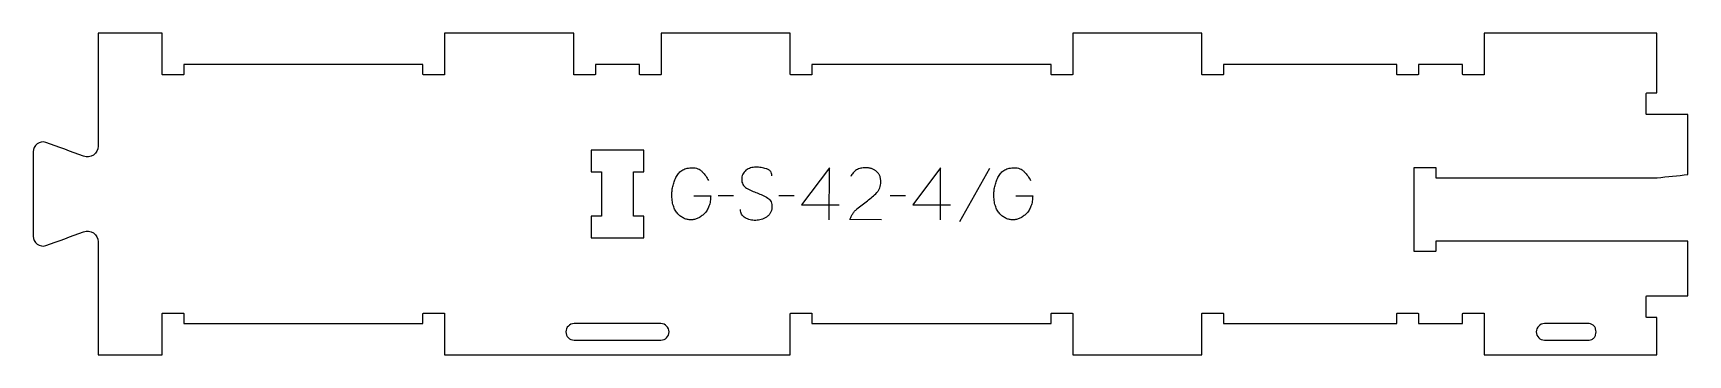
# Model space of a CAD drawing. Extents: x 0 to 955, y 0 to 186.
import ezdxf

# ---------------------------------------------------------------- set-up
doc = ezdxf.new("R2010")
doc.units = 0
for name, color, linetype in [('1_ANYTOOL_1MMDEEP_LABELS_S', 2, 'CONTINUOUS'), ('3_ANYTOOL_CUTTHROUGH_INSID', 4, 'CONTINUOUS'), ('4_ANYTOOL_CUTTHROUGH_OUTSI', 5, 'CONTINUOUS')]:
    doc.layers.add(name, color=color, linetype=linetype)

msp = doc.modelspace()

# ---------------------------------------------------------------- linework, layer by layer
at = {"layer": '1_ANYTOOL_1MMDEEP_LABELS_S'}
for p, q in [((551.898808, 107.413944), (534.713094, 76.642516)), ((404.170237, 91.771087), (395.384522, 91.685373)), ((439.227379, 91.771087), (430.441665, 91.685373)), ((443.513094, 86.542516), (465.284522, 86.542516)), ((503.427379, 91.771087), (494.641665, 91.685373)), ((507.713094, 86.542516), (529.484522, 86.542516))]:
    msp.add_line(p, q, dxfattribs=at)
for points in [[(381.284522, 91.685373), (391.055951, 91.642516, -0.031732), (390.78784, 88.635114, -0.048764), (390.043451, 85.717516, -0.050291), (388.933738, 83.407008, -0.060119), (387.348808, 81.399659, -0.036578), (385.616788, 79.913242, -0.050793), (383.657737, 78.75323, -0.051881), (381.70472, 78.085485, -0.053919), (379.655951, 77.842516, -0.055881), (377.620803, 78.04946, -0.055271), (375.680951, 78.699659, -0.05403), (373.754975, 79.858852, -0.038531), (372.070237, 81.356801, -0.067281), (370.522523, 83.467816, -0.049165), (369.498808, 85.888944, -0.047412), (368.825881, 89.092863, -0.028075), (368.641665, 92.371087, -0.03109), (368.809192, 95.062667, -0.031496), (369.311308, 97.712159, -0.031425), (370.162181, 100.340403, -0.02824), (371.320237, 102.849659, -0.064555), (372.84904, 105.001183, -0.078906), (374.914879, 106.626444, -0.076878), (377.538481, 107.600994, -0.050594), (380.341665, 107.885373, -0.039946), (382.001226, 107.752576, -0.052714), (383.604165, 107.317516, -0.053511), (384.987362, 106.602181, -0.05153), (386.191665, 105.613944, -0.040443), (388.231889, 103.190803, -0.04035), (389.855951, 100.471087)], [(426.413094, 103.299659, 0.071867), (426.21998, 104.636265, 0.100684), (425.593451, 105.817516, 0.047558), (425.118897, 106.293966, 0.038563), (424.568897, 106.682694, 0.037928), (423.87171, 107.030162, 0.026634), (423.134522, 107.285373, 0.028461), (420.111189, 107.971356, 0.041577), (417.027379, 108.22823, 0.036938), (415.52502, 108.11709, 0.041531), (414.059522, 107.772873, 0.041583), (412.682145, 107.195664, 0.038125), (411.413094, 106.406801, 0.057611), (410.342941, 105.414897, 0.065808), (409.548808, 104.194301, 0.06469), (409.071312, 102.734747, 0.046778), (408.927379, 101.199659, 0.052235), (409.089735, 99.649816, 0.075448), (409.634522, 98.199659, 0.076671), (410.550614, 97.026606, 0.061023), (411.755951, 96.142516, 0.021951), (414.784805, 94.61517, 0.018213), (417.927379, 93.335373, -0.02405), (421.028864, 92.029911, -0.02981), (423.970237, 90.399659, -0.068439), (425.111538, 89.433728, -0.079282), (425.920237, 88.181801, -0.076308), (426.345236, 86.603119, -0.047772), (426.370237, 84.956801, -0.046243), (426.077002, 83.275842, -0.06359), (425.427379, 81.705016, -0.064671), (424.454556, 80.420827, -0.057073), (423.198808, 79.406801, -0.067522), (420.2305, 78.043891, -0.070793), (417.005951, 77.542516, -0.064027), (413.866936, 77.905031, -0.070447), (410.941665, 79.085373, -0.054374), (409.783248, 79.935006, -0.074742), (408.884522, 81.046087, -0.075199), (408.361515, 82.352466, -0.057737), (408.198808, 83.756801)], [(489.713094, 77.92823), (471.413094, 77.971087, -0.034491), (472.075872, 79.718419, -0.037732), (472.982737, 81.351444, -0.037744), (474.122031, 82.82608, -0.03482), (475.463094, 84.121087, -0.00859), (478.422319, 86.51967, -0.008791), (481.463094, 88.813944, 0.020588), (484.282382, 91.047387, 0.025206), (486.884522, 93.52823, 0.046908), (487.905117, 94.829472, 0.051091), (488.652379, 96.30323, 0.050722), (489.101112, 97.951405, 0.041139), (489.241665, 99.656801, 0.039396), (489.09902, 101.464387, 0.058519), (488.609522, 103.20323, 0.060358), (487.818965, 104.610346, 0.061397), (486.713094, 105.785373, 0.048006), (485.357137, 106.707332, 0.045901), (483.852379, 107.360373, 0.045216), (482.112318, 107.762932, 0.034258), (480.327379, 107.885373, 0.055622), (477.692809, 107.591386, 0.079896), (475.248808, 106.610373, 0.080617), (473.279421, 104.944673, 0.060287), (471.841665, 102.785373)], [(567.113094, 91.685373), (576.884522, 91.642516, -0.031732), (576.616412, 88.635114, -0.048764), (575.872022, 85.717516, -0.050291), (574.76231, 83.407008, -0.060119), (573.177379, 81.399659, -0.036578), (571.44536, 79.913242, -0.050793), (569.486308, 78.75323, -0.051881), (567.533291, 78.085485, -0.053919), (565.484522, 77.842516, -0.055881), (563.449375, 78.04946, -0.055271), (561.509522, 78.699659, -0.05403), (559.583546, 79.858852, -0.038531), (557.898808, 81.356801, -0.067281), (556.351095, 83.467816, -0.049165), (555.327379, 85.888944, -0.047412), (554.654453, 89.092863, -0.028075), (554.470237, 92.371087, -0.03109), (554.637763, 95.062667, -0.031496), (555.139879, 97.712159, -0.031425), (555.990752, 100.340403, -0.02824), (557.148808, 102.849659, -0.064555), (558.677611, 105.001183, -0.078906), (560.743451, 106.626444, -0.076878), (563.367052, 107.600994, -0.050594), (566.170237, 107.885373, -0.039946), (567.829798, 107.752576, -0.052714), (569.432737, 107.317516, -0.053511), (570.815934, 106.602181, -0.05153), (572.020237, 105.613944, -0.040443), (574.06046, 103.190803, -0.04035), (575.684522, 100.471087)]]:
    msp.add_lwpolyline(points, format="xyb", dxfattribs=at)
for points in [[(459.498808, 77.885373), (459.541665, 107.92823), (443.513094, 86.542516)], [(523.698808, 77.885373), (523.741665, 107.92823), (507.713094, 86.542516)]]:
    msp.add_lwpolyline(points, dxfattribs=at)
at = {"layer": '3_ANYTOOL_CUTTHROUGH_INSID'}
msp.add_lwpolyline([(328.000179, 105.544253), (328.000179, 80.044253), (322.000179, 80.044253), (322.000179, 67.544253), (352.500179, 67.544253), (352.500179, 80.044253), (346.500179, 80.044253), (346.500179, 105.544253), (352.500179, 105.544253), (352.500179, 118.044253), (322.000179, 118.044253), (322.000179, 105.544253)], close=True, dxfattribs=at)
for points in [[(312.250179, 8.5), (362.250179, 8.5, 1), (362.250179, 18), (312.250179, 18, 1)], [(872.250179, 8.5), (897.990527, 8.5, 0.12263), (899.645618, 8.912125, 0.106401), (900.959794, 10.019238, 0.09127), (901.746842, 11.543392, 0.148392), (901.746842, 14.956608, 0.09127), (900.959794, 16.480762, 0.106401), (899.645618, 17.587875, 0.12263), (897.990527, 18), (872.250179, 18, 1)]]:
    msp.add_lwpolyline(points, format="xyb", close=True, dxfattribs=at)
at = {"layer": '4_ANYTOOL_CUTTHROUGH_OUTSI'}
msp.add_lwpolyline([(37.500179, 120.36264, -0.522094), (29.084372, 114.499895, 0.000005), (7.387383, 122.514894, 0.236338), (2.317649, 121.615874, 0.237079), (0, 117.002691), (0.000456, 68.496607, 0.237079), (2.318105, 63.883421, 0.237101), (7.40248, 62.989333, -0.000005), (29.084274, 70.999663, -0.245337), (34.822684, 70.265277, -0.245337), (37.500179, 65.136954), (37.500179, 0), (74.500179, 0), (74.500179, 23.75, -0.414214), (74.750179, 24), (86.750179, 24, -0.414214), (87.000179, 23.75), (87.000179, 18), (225.000179, 18), (225.000179, 23.75, -0.414214), (225.250179, 24), (237.250179, 24, -0.414214), (237.500179, 23.75), (237.500179, 0), (437.000179, 0), (437.000179, 23.75, -0.414214), (437.250179, 24), (449.250179, 24, -0.414214), (449.500179, 23.75), (449.500179, 18), (587.500179, 18), (587.500179, 23.75, -0.414214), (587.750179, 24), (599.750179, 24, -0.414214), (600.000179, 23.75), (600.000179, 0), (674.500179, 0), (674.500179, 23.75, -0.414214), (674.750179, 24), (686.750179, 24, -0.414214), (687.000179, 23.75), (687.000179, 18), (787.000179, 18), (787.000179, 23.75, -0.414214), (787.250179, 24), (799.250179, 24, -0.414214), (799.500179, 23.75), (799.500179, 18), (825.000179, 18), (825.000179, 23.75, -0.414214), (825.250179, 24), (837.250179, 24, -0.414214), (837.500179, 23.75), (837.500179, 0), (937.000179, 0), (937.000179, 21.5), (931.250179, 21.5, -0.414214), (931.000179, 21.75), (931.000179, 33.75, -0.414214), (931.250179, 34), (955.000179, 34), (955.000179, 65.588506), (809.500195, 65.588506), (809.500195, 59.838506, -0.414214), (809.250195, 59.588506), (797.250195, 59.588506, -0.414214), (797.000195, 59.838506), (797.000195, 65.838506), (797.000195, 101.838506), (797.000195, 107.838506, -0.414214), (797.250195, 108.088506), (809.250195, 108.088506, -0.414214), (809.500195, 107.838506), (809.500195, 102.088506), (937.250105, 102.089201, -0.00002), (955.000179, 103.974857), (955.000179, 138.5), (931.250179, 138.5, -0.414214), (931.000179, 138.75), (931.000179, 150.75, -0.414214), (931.250179, 151), (937.000179, 151), (937.000179, 185.5), (837.500179, 185.5), (837.500179, 161.75, -0.414214), (837.250179, 161.5), (825.250179, 161.5, -0.414214), (825.000179, 161.75), (825.000179, 167.5), (799.500179, 167.5), (799.500179, 161.75, -0.414214), (799.250179, 161.5), (787.250179, 161.5, -0.414214), (787.000179, 161.75), (787.000179, 167.5), (687.000179, 167.5), (687.000179, 161.75, -0.414214), (686.750179, 161.5), (674.750179, 161.5, -0.414214), (674.500179, 161.75), (674.500179, 185.5), (600.000179, 185.5), (600.000179, 161.75, -0.414214), (599.750179, 161.5), (587.750179, 161.5, -0.414214), (587.500179, 161.75), (587.500179, 167.5), (449.500179, 167.5), (449.500179, 161.75, -0.414214), (449.250179, 161.5), (437.250179, 161.5, -0.414214), (437.000179, 161.75), (437.000179, 185.5), (362.500179, 185.5), (362.500179, 161.75, -0.414214), (362.250179, 161.5), (350.250179, 161.5, -0.414214), (350.000179, 161.75), (350.000179, 167.5), (324.500179, 167.5), (324.500179, 161.75, -0.414214), (324.250179, 161.5), (312.250179, 161.5, -0.414214), (312.000179, 161.75), (312.000179, 185.5), (237.500179, 185.5), (237.500179, 161.75, -0.414214), (237.250179, 161.5), (225.250179, 161.5, -0.414214), (225.000179, 161.75), (225.000179, 167.5), (87.000179, 167.5), (87.000179, 161.75, -0.414214), (86.750179, 161.5), (74.750179, 161.5, -0.414214), (74.500179, 161.75), (74.500179, 185.5), (37.500179, 185.5)], format="xyb", close=True, dxfattribs=at)

doc.saveas('drawing.dxf')
